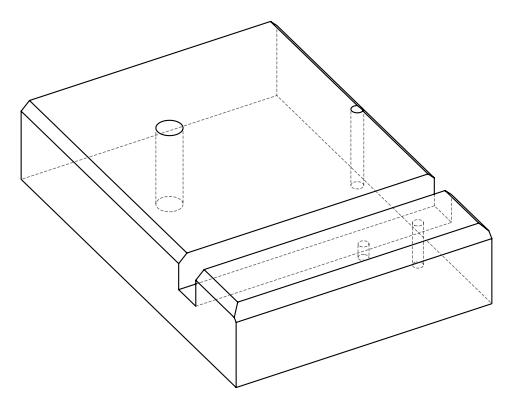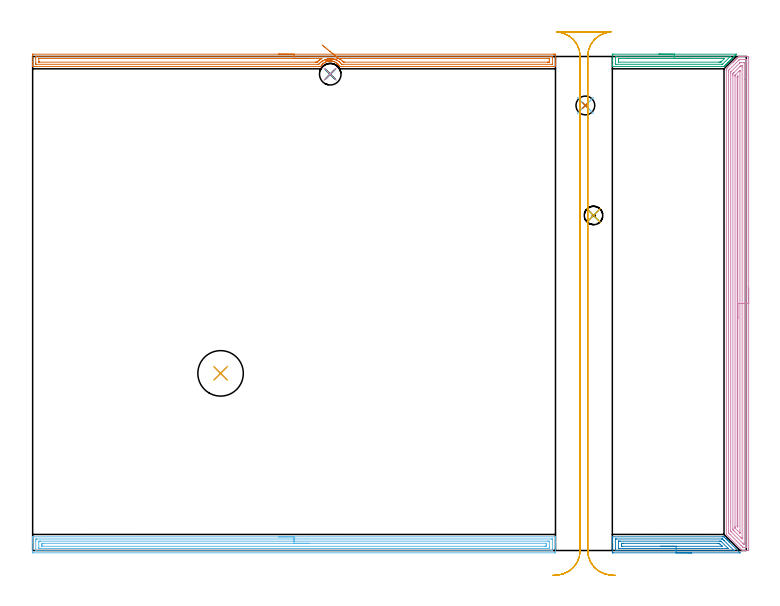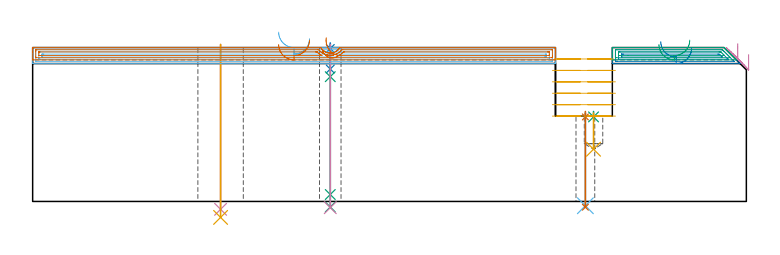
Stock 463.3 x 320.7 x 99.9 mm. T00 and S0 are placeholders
(PLAN: 17 operations, 10 tool changes, 51.7 min)
(1 SPOT_DRILL | STEP1HOLE_1 | NXT0321_9005460120000 | 0.04 min | 4916 mm3)
(2 SPOT_DRILL_1 | STEP1HOLE_2 | NXT0321_9005460120000 | 0.03 min | 3 mm3)
(3 SPOT_DRILL_2 | STEP1POCKET | NXT0321_9005460120000 | 0.04 min | 4914 mm3)
(4 DRILL_THROUGH_HOLE_FROM_SOLID_MATERIAL | STEP1HOLE | UGT0301_515 | 0.43 min | 11249 mm3)
(5 DRILL_TO_ENLARGE_THROUGH_HOLE | STEP1HOLE | UGT0301_394 | 0.45 min | 56964 mm3)
(6 DRILL_THROUGH_HOLE_INTO_CENTER | STEP1HOLE_1 | NXT0301_042 | 0.25 min | 2180 mm3)
(7 DRILL_TO_ENLARGE_THROUGH_HOLE_1 | STEP1HOLE_1 | NXT0301_093 | 0.25 min | 4535 mm3)
(8 DRILL_BLIND_HOLE_INTO_CENTER | STEP1HOLE_2 | NXT0301_064 | 0.07 min | 860 mm3)
(9 GUN_DRILL_THROUGH_HOLE | STEP1HOLE_2 | UGT0307_006 | 0.5 min | 5501 mm3)
(10 DRILL_TO_ENLARGE_THROUGH_HOLE_2 | STEP1HOLE_2 | NXT0301_104 | 0.43 min | 8971 mm3)
(11 DRILL_BLIND_HOLE_INTO_CENTER_1 | STEP1POCKET | UGT0301_515 | 0.1 min | 2248 mm3)
(12 AREA_MILL | FG_CHAMFER_SURFACE | UGT0205_001 | 11.1 min | 18680 mm3)
(13 AREA_MILL_1 | FG_CHAMFER_SURFACE_1 | UGT0205_001 | 8.45 min | 10982 mm3)
(14 AREA_MILL_2 | FG_CHAMFER_SURFACE_2 | UGT0205_001 | 2.73 min | 5002 mm3)
(15 AREA_MILL_3 | FG_CHAMFER_SURFACE_3 | UGT0205_001 | 2.07 min | 2886 mm3)
(16 AREA_MILL_4 | FG_CHAMFER_SURFACE_4 | UGT0205_001 | 15.29 min | 32828 mm3)
(17 MILL_RECTANGULAR_SLOT | SLOT_RECTANGULAR | UGT0201_004 | Follow Part, ap 8, ae 75% | 9.44 min | 515454 mm3)
(TOOL NXT0321_9005460120000 | NC Spot Drill, 142deg, 12mm, Carbide, Uncoated | D12 PA142 FL30 Z2)
(TOOL UGT0301_515 | Carbide Drill 12.0 mm | D12 PA118 FL101 Z2)
(TOOL UGT0301_394 | Twist Drill 29.5 mm | D29.5 PA118 FL165 Z2)
(TOOL NXT0301_042 | Carbide Drill 7.1mm [860.1-0710-057A1-MM 2214] | D7.1 PA140 FL85 Z2)
(TOOL NXT0301_093 | Carbide Drill 12.2mm [860.1-1220-037A1-MM 2214] | D12.2 PA140 FL60 Z2)
(TOOL NXT0301_064 | Carbide Drill 9.3mm [860.1-0930-028A1-MM 2214] | D9.3 PA140 FL47 Z2)
(TOOL UGT0307_006 | Gun Drill 9 mm | D9 PA130 FL24 Z1)
(TOOL NXT0301_104 | Carbide Drill 14mm [860.1-1400-112A1-MM 2214] | D14 PA140 FL123 Z2)
(TOOL UGT0205_001 | Chamfer Mill 20 x 3 x 45 deg. | D20 FL50 Z2)
(TOOL UGT0201_004 | End Mill 32 mm | D32 FL53 Z6)
(OP 1 SPOT_DRILL)
G17 G21 G94 G90
T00 M6
G54
G17 G0 G90 X358.8 Y288.9 S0 M3
G43 Z109.9 H0
G94 G81 G98 Z54.866 F250. R58.4
G80
M5
M2
(OP 2 SPOT_DRILL_1)
G17 G21 G94 G90
T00 M6
G54
G17 G0 G90 X193.2 Y309.2 S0 M3
G43 Z109.9 H0
G94 G81 G98 Z99.289 F250. R102.9
G80
M5
M2
(OP 3 SPOT_DRILL_2)
G17 G21 G94 G90
T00 M6
G54
G17 G0 G90 X364.1 Y217.5 S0 M3
G43 Z109.9 H0
G94 G81 G98 Z54.884 F250. R58.4
G80
M5
M2
(OP 4 DRILL_THROUGH_HOLE_FROM_SOLID_MATERIAL)
G17 G21 G94 G90
T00 M6
G54
G17 G0 G90 X122. Y115. S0 M3
G43 Z109.9 H0
G94 G81 G98 Z-5.105 F250. R101.9
G80
M5
M2
(OP 5 DRILL_TO_ENLARGE_THROUGH_HOLE)
G17 G21 G94 G90
T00 M6
G54
G17 G0 G90 X122. Y115. S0 M3
G43 Z109.9 H0
G94 G73 G98 Z-10.363 F250. Q27.566 R101.9
G80
M5
M2
(OP 6 DRILL_THROUGH_HOLE_INTO_CENTER)
G17 G21 G94 G90
T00 M6
G54
G17 G0 G90 X358.8 Y288.9 S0 M3
G43 Z109.9 H1
G94 G73 G98 Z-2.792 F250. Q6.466 R57.4
G80
M5
M2
(OP 7 DRILL_TO_ENLARGE_THROUGH_HOLE_1)
G17 G21 G94 G90
T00 M6
G54
G17 G0 G90 X358.8 Y288.9 S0 M3
G43 Z109.9 H1
G94 G73 G98 Z-3.72 F250. Q11.824 R57.4
G80
M5
M2
(OP 8 DRILL_BLIND_HOLE_INTO_CENTER)
G17 G21 G94 G90
T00 M6
G54
G17 G0 G90 X193.2 Y309.2 S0 M3
G43 Z109.9 H1
G94 G81 G98 Z85.95 F250. R101.9
G80
M5
M2
(OP 9 GUN_DRILL_THROUGH_HOLE)
G17 G21 G94 G90
T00 M6
G54
G17 G0 G90 X193.2 Y309.2 M8
G43 Z109.9 H0
Z96.64
S716 M3
G94 G1 Z80.989 F125. M26
G4 X.084
Z4.5 F250.
G4 X.084
Z-3.598 F125.
G4 X.084
M5
M9
G0 Z96.64
Z109.9
M2
(OP 10 DRILL_TO_ENLARGE_THROUGH_HOLE_2)
G17 G21 G94 G90
T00 M6
G54
G17 G0 G90 X193.2 Y309.2 S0 M3
G43 Z109.9 H1
G94 G73 G98 Z-4.048 F250. Q12.993 R101.9
G80
M5
M2
(OP 11 DRILL_BLIND_HOLE_INTO_CENTER_1)
G17 G21 G94 G90
T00 M6
G54
G17 G0 G90 X364.1 Y217.5 S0 M3
G43 Z109.9 H0
G94 G81 G98 Z33.9 F250. R57.4
G80
M5
M2
(OP 12 AREA_MILL)
G17 G21 G94 G90
T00 M6
G54
G17 G0 G90 X159.7 Y8.9 S1061 M3
G43 Z109.9 H0
G94 G1 X159.738 Z109.028 F250.
X159.852 Z108.163
X160.041 Z107.312
X160.303 Z106.48
X160.637 Z105.674
X161.04 Z104.9
X161.508 Z104.164
X162.04 Z103.472
X162.629 Z102.829
X163.272 Z102.239
X163.964 Z101.708
X164.7 Z101.24
X165.474 Z100.837
X166.28 Z100.503
X167.112 Z100.241
X167.963 Z100.052
X168.828 Z99.938
X169.7 Z99.9
X339.242
X339.39 Y8.898 Z99.889
X339.397 Y8.768 Z99.76
X339.4 Y8.632 Z99.631
Y8.262 Z99.262
Y7.644 Z98.638
Y5.582 Z96.579
Y5.015 Z96.009
Y4.422 Z95.417
Y-1.12 Z89.877
X339.397 Y-1.407 Z89.591
X339.39 Y-1.492 Z89.505
X339.303 Y-1.499 Z89.499
X338.796 Y-1.5 Z89.5
X0.604
X0.093 Y-1.495 Z89.503
X0.01 Y-1.491 Z89.506
X0. Y-1.403 Z89.594
Y5.015 Z96.009
Y6.458 Z97.455
Y7.644 Z98.638
Y8.263 Z99.262
Y8.632 Z99.631
X0.003 Y8.768 Z99.76
X0.01 Y8.898 Z99.889
X0.158 Y8.9 Z99.9
X169.7
Y7.486 Z98.486
X337.012 Y7.485 Z98.485
X337.174 Y7.484 Z98.484
X337.356 Y7.479 Z98.479
X337.391 Y7.476 Z98.476
X337.395 Y7.451 Z98.451
X337.398 Y7.424 Z98.424
X337.4 Y7.262 Z98.262
Y1.128 Z92.128
X337.397 Y0.633 Z91.633
X337.391 Y0.26 Z91.26
X337.368 Y-0.079 Z90.921
X337.012 Y-0.084 Z90.916
X336.85 Y-0.085 Z90.915
X2.388
X2.226 Y-0.084 Z90.916
X2.044 Y-0.079 Z90.921
X2.009 Y-0.076 Z90.924
X2.005 Y-0.051 Z90.949
X2.002 Y-0.024 Z90.976
X2. Y0.138 Z91.138
Y6.272 Z97.272
X2.003 Y6.767 Z97.767
X2.009 Y7.14 Z98.14
X2.032 Y7.479 Z98.479
X2.388 Y7.484 Z98.484
X2.55 Y7.485 Z98.485
X169.7 Y7.486 Z98.486
Y6.072 Z97.072
X334.335 Y6.071 Z97.071
X335.047 Y6.068 Z97.068
X335.227 Y6.064 Z97.064
X335.39 Y6.054 Z97.054
X335.395 Y5.891 Z96.891
X335.399 Y5.722 Z96.722
X335.4 Y2.216 Z93.216
X335.395 Y1.509 Z92.509
X335.393 Y1.346 Z92.346
X335.227 Y1.336 Z92.336
X334.517 Y1.33 Z92.33
X334.335 Y1.329 Z92.329
X5.065
X4.353 Y1.332 Z92.332
X4.173 Y1.336 Z92.336
X4.01 Y1.346 Z92.346
X4.005 Y1.509 Z92.509
X4.001 Y1.678 Z92.678
X4. Y5.184 Z96.184
X4.005 Y5.891 Z96.891
X4.007 Y6.054 Z97.054
X4.173 Y6.064 Z97.064
X4.883 Y6.07 Z97.07
X5.065 Y6.071 Z97.071
X169.7 Y6.072 Z97.072
Y4.657 Z95.657
X332.914
X333.271 Y4.653 Z95.653
X333.336 Y4.65 Z95.65
X333.39 Y4.641 Z95.641
X333.4 Y4.138 Z95.138
Y3.304 Z94.304
X333.399 Y3.262 Z94.262
X333.39 Y2.845 Z93.845
X333.386 Y2.75 Z93.75
X333.255 Y2.746 Z93.746
X333.077 Y2.744 Z93.744
X332.55 Y2.743 Z93.743
X332.186
X6.486
X6.129 Y2.747 Z93.747
X6.064 Y2.75 Z93.75
X6.01 Y2.759 Z93.759
X6. Y3.262 Z94.262
Y4.097 Z95.097
X6.001 Y4.138 Z95.138
X6.01 Y4.555 Z95.555
X6.014 Y4.65 Z95.65
X6.145 Y4.654 Z95.654
X6.323 Y4.656 Z95.656
X6.85 Y4.657 Z95.657
X7.214
X169.7
X170.572 Z95.695
X171.436 Z95.809
X172.288 Z95.998
X173.12 Z96.26
X173.926 Z96.594
X174.7 Z96.997
X175.436 Z97.466
X176.128 Z97.997
X176.771 Z98.586
X177.36 Z99.229
X177.891 Z99.922
X178.36 Z100.657
X178.763 Z101.431
X179.097 Z102.237
X179.359 Z103.069
X179.548 Z103.921
X179.662 Z104.786
X179.7 Z105.657
G0 Z109.9
M5
M2
(OP 13 AREA_MILL_1)
G17 G21 G94 G90
T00 M6
G54
G17 G0 G90 X159.7 Y322.2 S1061 M3
G43 Z109.9 H0
Z101.9
G94 G1 X159.738 Z101.028 F250.
X159.852 Z100.164
X160.041 Z99.312
X160.303 Z98.48
X160.637 Z97.674
X161.04 Z96.9
X161.508 Z96.164
X162.04 Z95.472
X162.629 Z94.829
X163.272 Z94.24
X163.964 Z93.708
X164.7 Z93.24
X165.474 Z92.837
X166.28 Z92.503
X167.112 Z92.241
X167.964 Z92.052
X168.828 Z91.938
X169.7 Z91.9
X338.322
X338.796 Y322.199 Z91.901
X339.265 Y322.195 Z91.903
X339.391 Y322.191 Z91.906
X339.4 Y321.731 Z92.366
Y317.317 Z96.777
Y316.746 Z97.351
Y316.435 Z97.662
Y315.863 Z98.233
Y315.552 Z98.543
Y314.928 Z99.171
Y314.531 Z99.568
Y314.21 Z99.881
X339.393 Y314.202 Z99.888
X339.243 Y314.2 Z99.9
X199.593
X199.385 Y314.203 Z99.889
X199.284 Y314.356 Z99.742
X199.203 Y314.486 Z99.612
X199.048 Y314.717 Z99.381
X198.925 Y314.888 Z99.211
X198.884 Y314.946 Z99.154
X198.75 Y315.11 Z98.988
X198.604 Y315.291 Z98.808
X198.309 Y315.626 Z98.473
X198.255 Y315.682 Z98.416
X198.212 Y315.725 Z98.373
X198.111 Y315.822 Z98.276
X197.769 Y316.122 Z97.975
X197.415 Y316.409 Z97.691
X197.205 Y316.558 Z97.542
X196.989 Y316.7 Z97.4
X196.774 Y316.823 Z97.277
X196.521 Y316.966 Z97.132
X196.078 Y317.18 Z96.918
X195.627 Y317.364 Z96.733
X195.294 Y317.475 Z96.619
X195.131 Y317.522 Z96.571
X194.957 Y317.576 Z96.521
X194.801 Y317.611 Z96.486
X194.733 Y317.626 Z96.471
X194.287 Y317.706 Z96.389
X194.239 Y317.711 Z96.383
X193.839 Y317.762 Z96.336
X193.674 Y317.772 Z96.326
X193.522 Y317.779 Z96.313
X193.392 Y317.788 Z96.309
X193.384
X193.245 Y317.786 Z96.304
X193.201 Z96.306
X193.197 Y317.785
X193.087 Y317.782 Z96.301
X192.939 Y317.784 Z96.309
X192.807 Y317.774 Z96.316
X192.539 Y317.759 Z96.338
X192.497 Y317.756 Z96.341
X192.051 Y317.697 Z96.402
X191.562 Y317.597 Z96.496
X191.444 Y317.575 Z96.52
X191.373 Y317.555 Z96.542
X191.157 Y317.491 Z96.605
X190.707 Y317.338 Z96.761
X190.601 Y317.295 Z96.805
X190.263 Y317.155 Z96.942
X189.831 Y316.938 Z97.161
X189.408 Y316.698 Z97.398
X189.369 Y316.674 Z97.423
X189.039 Y316.435 Z97.661
X188.915 Y316.346 Z97.753
X188.885 Y316.322 Z97.777
X188.771 Y316.231 Z97.868
X188.659 Y316.14 Z97.956
X188.588 Y316.084 Z98.014
X188.475 Y315.994 Z98.105
X188.291 Y315.823 Z98.277
X187.993 Y315.508 Z98.59
X187.925 Y315.437 Z98.662
X187.881 Y315.386 Z98.714
X187.581 Y315.035 Z99.064
X187.514 Y314.945 Z99.154
X187.398 Y314.774 Z99.324
X187.191 Y314.47 Z99.628
X187.1 Y314.326 Z99.773
X187.023 Y314.206 Z99.892
X186.208 Y314.2 Z99.9
X0.158
X0.007 Y314.202 Z99.888
X0. Y314.21 Z99.881
Y314.531 Z99.568
Y314.928 Z99.171
Y315.552 Z98.543
Y316.746 Z97.351
Y317.317 Z96.777
Y321.445 Z92.652
X0.003 Y321.731 Z92.366
X0.009 Y322.191 Z91.906
X0.135 Y322.195 Z91.903
X0.604 Y322.2 Z91.9
X169.7
Y320.786 Z93.314
X337.012 Y320.785 Z93.315
X337.076
X337.386 Y320.779 Z93.321
X337.391 Y320.679 Z93.421
X337.398 Y320.466 Z93.634
X337.4 Y319.965 Z94.135
Y319.581 Z94.519
X337.399 Y316.052 Z98.048
X337.392 Y315.667 Z98.433
X337.39 Y315.621 Z98.479
X337.373 Y315.619 Z98.481
X337.322 Y315.617 Z98.483
X337.219 Y315.615 Z98.485
X337.012 Y315.614 Z98.486
X201.314
X200.9 Y315.618 Z98.482
X200.694 Y315.621 Z98.479
X200.645 Y315.63 Z98.47
X199.939 Y316.435 Z97.665
X199.593 Y316.766 Z97.334
X198.936 Y317.317 Z96.783
X198.701 Y317.49 Z96.61
X198.175 Y317.838 Z96.262
X197.808 Y318.041 Z96.059
X197.5 Y318.2 Z95.9
X197.105 Y318.386 Z95.714
X196.916 Y318.464 Z95.636
X196.471 Y318.64 Z95.46
X196.024 Y318.787 Z95.313
X195.667 Y318.892 Z95.208
X195.217 Y318.998 Z95.102
X195.169 Y319.008 Z95.092
X195.131 Y319.015 Z95.085
X194.751 Y319.083 Z95.017
X194.239 Y319.146 Z94.954
X194.168 Y319.153 Z94.947
X193.347 Y319.197 Z94.903
X193.229 Y319.199 Z94.901
X192.841 Y319.194 Z94.906
X192.454 Y319.171 Z94.929
X192.372 Y319.165 Z94.935
X191.649 Y319.083 Z95.017
X191.574 Y319.071 Z95.029
X191.562 Y319.068 Z95.032
X190.835 Y318.919 Z95.181
X190.761 Y318.902 Z95.198
X190.67 Y318.876 Z95.224
X190.152 Y318.712 Z95.388
X189.777 Y318.583 Z95.517
X189.503 Y318.471 Z95.629
X188.886 Y318.199 Z95.901
X188.313 Y317.883 Z96.217
X187.993 Y317.693 Z96.407
X187.772 Y317.536 Z96.564
X187.472 Y317.317 Z96.783
X187.264 Y317.156 Z96.944
X187.1 Y317.023 Z97.077
X186.784 Y316.747 Z97.353
X186.47 Y316.435 Z97.665
X186.342 Y316.302 Z97.798
X186.208 Y316.159 Z97.941
X185.92 Y315.837 Z98.263
X185.725 Y315.621 Z98.479
X185.316 Y315.615 Z98.485
X185.252
X2.388
X2.324
X2.014 Y315.621 Z98.479
X2.009 Y315.721 Z98.379
X2.002 Y315.934 Z98.166
X2. Y316.435 Z97.665
Y316.819 Z97.281
X2.001 Y320.348 Z93.752
X2.008 Y320.734 Z93.366
X2.01 Y320.779 Z93.321
X2.027 Y320.781 Z93.319
X2.078 Y320.783 Z93.317
X2.181 Y320.785 Z93.315
X2.388 Y320.786 Z93.314
X169.7
Y319.372 Z94.728
X187.1 Y319.371 Z94.729
X187.702 Y319.37 Z94.73
X187.715 Y319.368 Z94.732
X187.719 Y319.367 Z94.733
X187.717 Y319.355 Z94.745
X187.226 Y319.083 Z95.017
X187.1 Y319.009 Z95.091
X186.593 Y318.702 Z95.398
X186.208 Y318.431 Z95.669
X186.074 Y318.332 Z95.768
X185.902 Y318.2 Z95.9
X185.58 Y317.939 Z96.161
X185.316 Y317.713 Z96.387
X185.109 Y317.521 Z96.579
X184.901 Y317.317 Z96.783
X184.662 Y317.082 Z97.018
X184.625 Y317.047 Z97.053
X184.602 Y317.035 Z97.065
X184.569 Y317.033 Z97.067
X184.423 Y317.031 Z97.069
X183.823 Y317.029 Z97.071
X183.531 Y317.028 Z97.072
X4.464 Y317.029 Z97.071
X4.173 Y317.032 Z97.068
X4.076 Y317.035 Z97.065
X4.01 Y317.039 Z97.061
X4.006 Y317.146 Z96.954
X4.002 Y317.317 Z96.783
X4. Y317.488 Z96.612
X4.001 Y319.253 Z94.847
X4.004 Y319.311 Z94.789
X4.01 Y319.355 Z94.745
X4.016 Y319.365 Z94.735
X4.028 Y319.367 Z94.733
X4.173 Y319.369 Z94.731
X4.774 Y319.371 Z94.729
X5.065 Y319.372 Z94.728
X169.7
X170.572 Z94.767
X171.436 Z94.88
X172.288 Z95.069
X173.12 Z95.332
X173.926 Z95.665
X174.7 Z96.068
X175.436 Z96.537
X176.128 Z97.068
X176.771 Z97.657
X177.36 Z98.301
X177.892 Z98.993
X178.36 Z99.728
X178.763 Z100.502
X179.097 Z101.308
X179.359 Z102.14
X179.548 Z102.992
X179.662 Z103.857
X179.7 Z104.728
G0 X190.61 Y317.978 Z106.266
G1 X190.503 Y317.959 Z105.4
X190.471 Y317.954 Z104.528
X190.514 Y317.961 Z103.657
X190.632 Y317.981 Z102.793
X190.823 Y318.014 Z101.942
X191.087 Y318.06 Z101.112
X191.421 Y318.117 Z100.308
X191.822 Y318.187 Z99.537
X192.289 Y318.267 Z98.804
X192.816 Y318.358 Z98.115
X193.401 Y318.459 Z97.476
X194.039 Y318.569 Z96.89
X194.724 Y318.687 Z96.364
X195.452 Y318.812 Z95.899
X196.217 Y318.944 Z95.501
X197.013 Y319.082 Z95.173
X197.835 Y319.223 Z94.915
X198.675 Y319.368 Z94.732
X198.678 Y319.369 Z94.731
X198.701 Y319.37 Z94.73
X199.301 Y319.371 Z94.729
X199.593 Y319.372 Z94.728
X334.936 Y319.371 Z94.729
X335.227 Y319.368 Z94.732
X335.324 Y319.365 Z94.735
X335.39 Y319.361 Z94.739
X335.394 Y319.254 Z94.846
X335.398 Y319.083 Z95.017
X335.4 Y318.912 Z95.188
X335.399 Y317.147 Z96.953
X335.396 Y317.089 Z97.011
X335.39 Y317.045 Z97.055
X335.384 Y317.035 Z97.065
X335.372 Y317.033 Z97.067
X335.227 Y317.031 Z97.069
X334.626 Y317.029 Z97.071
X334.335 Y317.028 Z97.072
X202.562 Y317.029 Z97.071
X202.27 Y317.03 Z97.07
X201.978 Y317.033 Z97.067
X201.789 Y317.035 Z97.065
X201.696 Y317.128 Z96.972
X201.507 Y317.317 Z96.783
X201.378 Y317.442 Z96.658
X200.973 Y317.803 Z96.297
X200.511 Y318.2 Z95.9
X200.485 Y318.222 Z95.878
X200.378 Y318.306 Z95.794
X199.593 Y318.83 Z95.27
X199.167 Y319.083 Z95.017
X198.701 Y319.347 Z94.753
X198.675 Y319.368 Z94.732
X198.089 Y319.847 Z94.298
X197.476 Y320.348 Z93.932
X196.841 Y320.868 Z93.635
X196.188 Y321.402 Z93.412
X195.523 Y321.946 Z93.263
X194.85 Y322.496 Z93.19
X194.175 Y323.048 Z93.192
X193.502 Y323.598 Z93.271
X192.837 Y324.142 Z93.424
X192.186 Y324.675 Z93.653
X191.552 Y325.193 Z93.953
X190.94 Y325.693 Z94.324
X190.357 Y326.171 Z94.763
X189.805 Y326.622 Z95.265
X189.288 Y327.044 Z95.828
X188.812 Y327.434 Z96.446
X188.38 Y327.788 Z97.116
X187.994 Y328.103 Z97.832
G0 Z109.9
M5
M2
(OP 14 AREA_MILL_2)
G17 G21 G94 G90
T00 M6
G54
G17 G0 G90 X427.75 Y-1.5 S1061 M3
G43 Z109.9 H0
Z99.5
G94 G1 X427.712 Z98.628 F250.
X427.598 Z97.764
X427.409 Z96.912
X427.147 Z96.08
X426.813 Z95.274
X426.41 Z94.5
X425.941 Z93.764
X425.41 Z93.072
X424.821 Z92.429
X424.178 Z91.84
X423.486 Z91.309
X422.75 Z90.84
X421.976 Z90.437
X421.17 Z90.103
X420.338 Z89.841
X419.486 Z89.652
X418.622 Z89.538
X417.75 Z89.5
X376.857
X376.347 Y-1.494 Z89.503
X376.31 Y-1.491 Z89.505
X376.3 Y-1.447 Z89.549
Y5.015 Z96.008
Y5.669 Z96.667
Y5.891 Z96.888
Y6.546 Z97.543
Y6.767 Z97.763
Y7.21 Z98.209
Y8.708 Z99.707
X376.303 Y8.806 Z99.799
X376.31 Y8.897 Z99.889
X376.412 Y8.9 Z99.9
X447.975
X448.801 Y8.894 Z99.892
X448.864 Y8.834 Z99.833
X449.182 Y8.52 Z99.516
X449.921 Y7.78 Z98.778
X450.058 Y7.644 Z98.639
X450.198 Y7.503 Z98.501
X450.353 Y7.348 Z98.346
X450.497 Y7.205 Z98.201
X450.642 Y7.059 Z98.057
X450.785 Y6.916 Z97.913
X450.935 Y6.767 Z97.763
X451.087 Y6.614 Z97.612
X451.217 Y6.484 Z97.482
X451.373 Y6.329 Z97.324
X451.866 Y5.834 Z96.834
X452.124 Y5.577 Z96.575
X452.249 Y5.453 Z96.449
X452.598 Y5.102 Z96.102
X458.939 Y-1.238 Z89.759
X459.188 Y-1.488 Z89.511
X459.196 Y-1.498 Z89.501
X458.9 Y-1.5 Z89.5
X417.75
Y-0.086 Z90.914
X379.364
X378.635 Y-0.084 Z90.916
X378.472 Y-0.083 Z90.917
X378.326 Y-0.079 Z90.921
X378.31 Y-0.032 Z90.968
X378.304 Y0.083 Z91.083
X378.301 Y0.633 Z91.633
X378.3 Y0.963 Z91.963
X378.301 Y7.096 Z98.096
X378.308 Y7.427 Z98.427
X378.31 Y7.469 Z98.469
X378.321 Y7.479 Z98.479
X378.362 Y7.481 Z98.481
X378.453 Y7.484 Z98.484
X378.635 Y7.485 Z98.485
X378.795 Y7.486 Z98.486
X447.247
X447.611 Y7.483 Z98.483
X447.701 Y7.481 Z98.481
X447.743 Y7.479 Z98.479
X447.795 Y7.443 Z98.443
X447.975 Y7.271 Z98.271
X448.482 Y6.767 Z97.767
X448.864 Y6.386 Z97.386
X455.087 Y0.163 Z91.163
X455.266 Y-0.021 Z90.979
X455.296 Y-0.055 Z90.945
X455.314 Y-0.079 Z90.921
X455.282 Y-0.08 Z90.92
X455.087 Y-0.084 Z90.916
X454.927 Y-0.085 Z90.915
X417.75 Y-0.086 Z90.914
Y1.328 Z92.328
X380.595 Y1.329 Z92.329
X380.413 Y1.331 Z92.331
X380.352 Y1.333 Z92.333
X380.313 Y1.335 Z92.335
X380.308 Y1.398 Z92.398
X380.303 Y1.509 Z92.509
X380.301 Y1.62 Z92.62
Y6.001 Z97.001
X380.306 Y6.039 Z97.039
X380.31 Y6.063 Z97.063
X380.323 Y6.065 Z97.065
X380.413 Y6.067 Z97.067
X381.119 Y6.071 Z97.071
X381.302
X446.015
X446.197 Y6.07 Z97.07
X446.38 Y6.067 Z97.067
X446.729 Y6.06 Z97.06
X446.905 Y5.891 Z96.891
X447.086 Y5.714 Z96.714
X451.291 Y1.509 Z92.509
X451.381 Y1.417 Z92.417
X451.434 Y1.36 Z92.36
X451.453 Y1.337 Z92.337
X451.375 Y1.335 Z92.335
X451.009 Y1.33 Z92.33
X450.825 Y1.329 Z92.329
X450.642
X417.75 Y1.328 Z92.328
Y2.743 Z93.743
X382.717
X382.393 Y2.745 Z93.745
X382.32 Y2.748 Z93.748
X382.311 Y2.749 Z93.749
X382.307 Y2.76 Z93.76
X382.303 Y2.795 Z93.795
X382.301 Y2.867 Z93.867
Y4.138 Z95.138
X382.307 Y4.522 Z95.522
X382.31 Y4.618 Z95.618
X382.322 Y4.651 Z95.651
X382.378 Y4.652 Z95.652
X382.555 Y4.655 Z95.655
X383.08 Y4.657 Z95.657
X383.442
X444.783 Y4.656 Z95.656
X445.308 Y4.653 Z95.653
X445.678 Y4.65 Z95.65
X446.197 Y4.154 Z95.154
X446.213 Y4.138 Z95.138
X447.09 Y3.262 Z94.262
X447.322 Y3.029 Z94.029
X447.581 Y2.746 Z93.746
X447.578
X447.547 Y2.744 Z93.744
X447.086 Y2.743 Z93.743
X417.75
X416.878 Z93.781
X416.013 Z93.895
X415.162 Z94.083
X414.33 Z94.346
X413.524 Z94.68
X412.75 Z95.082
X412.014 Z95.551
X411.322 Z96.082
X410.679 Z96.672
X410.09 Z97.315
X409.558 Z98.007
X409.09 Z98.743
X408.687 Z99.517
X408.353 Z100.323
X408.091 Z101.155
X407.902 Z102.006
X407.788 Z102.871
X407.75 Z103.743
G0 Z109.9
M5
M2
(OP 15 AREA_MILL_3)
G17 G21 G94 G90
T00 M6
G54
G17 G0 G90 X406.55 Y322.2 S1061 M3
G43 Z109.9 H0
Z101.9
G94 G1 X406.588 Z101.028 F250.
X406.702 Z100.163
X406.891 Z99.312
X407.153 Z98.48
X407.487 Z97.674
X407.89 Z96.9
X408.359 Z96.164
X408.89 Z95.472
X409.479 Z94.829
X410.122 Z94.24
X410.814 Z93.708
X411.55 Z93.24
X412.324 Z92.837
X413.13 Z92.503
X413.962 Z92.241
X414.814 Z92.052
X415.679 Z91.938
X416.55 Z91.9
X456.508
X456.787 Y322.199 Z91.901
X456.773 Y322.172 Z91.927
X456.677 Y322.077 Z92.023
X456.333 Y321.731 Z92.365
X455.819 Y321.219 Z92.881
X455.45 Y320.848 Z93.248
X454.961 Y320.36 Z93.74
X454.567 Y319.965 Z94.131
X454.102 Y319.502 Z94.598
X453.685 Y319.083 Z95.014
X453.538 Y318.937 Z95.162
X453.244 Y318.644 Z95.456
X452.802 Y318.2 Z95.897
X452.329 Y317.729 Z96.371
X451.919 Y317.317 Z96.78
X451.42 Y316.82 Z97.279
X451.036 Y316.435 Z97.663
X450.864 Y316.263 Z97.836
X450.67 Y316.07 Z98.029
X450.153 Y315.552 Z98.546
X449.973 Y315.372 Z98.727
X449.812 Y315.212 Z98.888
X449.712 Y315.111 Z98.987
X449.675 Y315.075 Z99.024
X449.27 Y314.669 Z99.428
X449.081 Y314.481 Z99.619
X449.007 Y314.407 Z99.692
X448.807 Y314.211 Z99.882
X448.796 Y314.204 Z99.889
X448.636 Y314.2 Z99.9
X376.443
X376.31 Y314.206 Z99.893
X376.3 Y314.501 Z99.597
Y314.985 Z99.114
Y315.552 Z98.543
Y317.601 Z96.496
Y318.197 Z95.897
Y318.783 Z95.312
Y321.431 Z92.665
X376.303 Y321.731 Z92.366
X376.309 Y322.191 Z91.906
X376.421 Y322.194 Z91.903
X376.889 Y322.2 Z91.9
X416.55
Y320.786 Z93.314
X452.646
X452.71 Y320.785 Z93.315
X452.906 Y320.779 Z93.321
X452.892 Y320.753 Z93.347
X452.821 Y320.675 Z93.425
X452.728 Y320.578 Z93.522
X452.646 Y320.496 Z93.604
X447.852 Y315.703 Z98.397
X447.792 Y315.648 Z98.452
X447.76 Y315.621 Z98.479
X447.712 Y315.619 Z98.481
X447.299 Y315.614 Z98.486
X447.236
X378.671 Y315.615 Z98.485
X378.607 Y315.616 Z98.484
X378.31 Y315.629 Z98.471
X378.305 Y315.718 Z98.382
X378.301 Y315.919 Z98.181
Y320.332 Z93.768
X378.31 Y320.701 Z93.399
X378.318 Y320.779 Z93.321
X378.361 Y320.782 Z93.318
X378.464 Y320.785 Z93.315
X378.671 Y320.786 Z93.314
X416.55
Y319.372 Z94.728
X448.93 Y319.371 Z94.729
X448.999 Y319.369 Z94.731
X449.041 Y319.366 Z94.734
X449.052 Y319.363 Z94.737
X449.045 Y319.353 Z94.747
X449.001 Y319.304 Z94.796
X448.931 Y319.231 Z94.869
X447.018 Y317.317 Z96.783
X446.813 Y317.116 Z96.984
X446.753 Y317.06 Z97.04
X446.729 Y317.04 Z97.06
X446.693 Y317.035 Z97.065
X446.407 Y317.032 Z97.068
X445.807 Y317.029 Z97.071
X445.516
X380.454
X380.357 Y317.031 Z97.069
X380.323 Y317.033 Z97.067
X380.311 Y317.034 Z97.066
X380.308 Y317.064 Z97.036
X380.303 Y317.165 Z96.935
X380.301 Y317.317 Z96.783
X380.3 Y317.47 Z96.63
Y318.352 Z95.748
X380.303 Y319.083 Z95.017
X380.306 Y319.23 Z94.87
X380.318 Y319.365 Z94.736
X380.454 Y319.366 Z94.734
X381.055 Y319.371 Z94.729
X386.526 Y319.372 Z94.728
X416.55
X417.422 Z94.766
X418.287 Z94.88
X419.138 Z95.069
X419.97 Z95.331
X420.776 Z95.665
X421.55 Z96.068
X422.286 Z96.537
X422.978 Z97.068
X423.621 Z97.657
X424.211 Z98.301
X424.742 Z98.993
X425.21 Z99.728
X425.613 Z100.502
X425.947 Z101.308
X426.209 Z102.14
X426.398 Z102.992
X426.512 Z103.857
X426.55 Z104.728
G0 Z109.9
M5
M2
(OP 16 AREA_MILL_4)
G17 G21 G94 G90
T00 M6
G54
G17 G0 G90 X464.8 Y170.35 S1061 M3
G43 Z109.9 H0
Z95.4
G94 G1 Y170.312 Z94.529 F250.
Y170.198 Z93.664
Y170.009 Z92.812
Y169.747 Z91.98
Y169.413 Z91.174
Y169.01 Z90.4
Y168.542 Z89.664
Y168.01 Z88.972
Y167.421 Z88.329
Y166.778 Z87.74
Y166.086 Z87.209
Y165.35 Z86.74
Y164.576 Z86.337
Y163.77 Z86.003
Y162.938 Z85.741
Y162.087 Z85.552
Y161.222 Z85.438
Y160.35 Z85.4
Y0.923
X464.799 Y0.605 Z85.401
X464.793 Y0.037 Z85.403
X464.79 Y0.008 Z85.405
X464.226 Y0. Z85.968
X463.653 Z86.544
X463.336 Z86.86
X462.763 Z87.434
X462.446 Z87.749
X461.812 Z88.387
X461.299 Z88.9
X460.697 Y0.01 Z89.501
X460.666 Y0.038 Z89.533
X460.541 Y0.159 Z89.658
X450.327 Y10.372 Z99.872
X450.305 Y10.395 Z99.893
X450.303 Y10.403 Z99.895
X450.3 Y10.422 Z99.9
Y312.063
X450.301 Y312.695 Z99.886
X450.408 Y312.81 Z99.788
X450.554 Y312.955 Z99.644
X450.747 Y313.149 Z99.45
X454.434 Y316.836 Z95.762
X454.57 Y316.971 Z95.627
X454.743 Y317.144 Z95.455
X454.879 Y317.281 Z95.316
X455.016 Y317.418 Z95.181
X455.187 Y317.588 Z95.011
X455.325 Y317.727 Z94.871
X455.463 Y317.864 Z94.735
X455.631 Y318.032 Z94.567
X455.77 Y318.172 Z94.426
X455.909 Y318.31 Z94.289
X456.075 Y318.476 Z94.123
X456.215 Y318.617 Z93.981
X456.355 Y318.756 Z93.843
X456.519 Y318.92 Z93.679
X456.66 Y319.062 Z93.536
X456.801 Y319.202 Z93.396
X456.963 Y319.364 Z93.235
X457.105 Y319.507 Z93.091
X457.248 Y319.649 Z92.95
X457.407 Y319.808 Z92.791
X457.55 Y319.952 Z92.646
X457.694 Y320.095 Z92.504
X457.851 Y320.252 Z92.347
X457.995 Y320.397 Z92.2
X458.14 Y320.541 Z92.058
X458.279 Y320.683 Z91.91
X458.296 Y320.693 Z91.893
X458.311 Y320.7 Z91.877
X458.405 Z91.787
X458.693 Z91.506
X459.141 Z91.058
X459.775 Z90.42
X460.983 Z89.214
X461.547 Z88.647
X463.94 Z86.256
X464.226 Y320.698 Z85.97
X464.791 Y320.693 Z85.405
X464.793 Y320.663 Z85.403
X464.799 Y320.095 Z85.401
X464.8 Y319.52 Z85.4
Y160.35
X463.386 Z86.814
X463.385 Y2.291 Z86.815
X463.383 Y2.192 Z86.817
X463.378 Y2.01 Z86.822
X463.336 Y2.008 Z86.864
X462.834 Y2.001 Z87.366
X462.446 Z87.754
X461.944 Z88.256
X461.556 Y2.005 Z88.644
X461.169 Y2.01 Z89.031
X460.763 Y2.39 Z89.437
X460.666 Y2.485 Z89.534
X459.867 Y3.282 Z90.333
X452.654 Y10.496 Z97.546
X451.841 Y11.314 Z98.359
X451.764 Y11.398 Z98.436
X451.718 Y12.207 Z98.482
X451.716 Y12.255 Z98.484
X451.714 Y13.099 Z98.486
Y310.328
X451.717 Y311.171 Z98.483
X451.719 Y311.215 Z98.481
X451.764 Y311.702 Z98.436
X451.941 Y311.886 Z98.259
X452.114 Y312.063 Z98.086
X458.36 Y318.31 Z91.84
X458.625 Y318.571 Z91.575
X458.713 Y318.655 Z91.487
X458.745 Y318.683 Z91.455
X458.789 Y318.69 Z91.411
X458.885 Y318.693 Z91.315
X459.387 Y318.699 Z90.813
X462.446 Z87.754
X462.95 Y318.697 Z87.25
X463.336 Y318.69 Z86.864
X463.379 Y318.31 Z86.821
X463.382 Y318.264 Z86.818
X463.386 Y317.418 Z86.814
Y317.368
Y160.35
X461.971 Z88.229
Y4.175
X461.97 Y4.071 Z88.23
X461.967 Y4.02 Z88.233
X461.966 Y4.014 Z88.234
X461.953 Y4.01 Z88.247
X461.904 Y4.005 Z88.296
X461.728 Y4.002 Z88.472
X461.643 Y4.007 Z88.557
X461.601 Y4.011 Z88.599
X461.556 Y4.051 Z88.644
X461.426 Y4.175 Z88.774
X460.666 Y4.933 Z89.534
X453.393 Y12.207 Z96.807
X453.242 Y12.364 Z96.958
X453.143 Y12.468 Z97.057
X453.135 Y12.521 Z97.065
X453.133 Y12.619 Z97.067
X453.13 Y13.099 Z97.07
X453.128 Y18.607 Z97.072
X453.129 Y309.802 Z97.071
X453.13 Y310.278 Z97.07
X453.133 Y310.486 Z97.067
X453.135 Y310.589 Z97.065
X453.142 Y310.631 Z97.058
X453.607 Y311.108 Z96.593
X458.955 Y316.455 Z91.245
X459.026 Y316.525 Z91.174
X459.178 Y316.667 Z91.022
X459.219 Y316.69 Z90.981
X459.31 Y316.695 Z90.89
X459.427 Y316.698 Z90.773
X459.601 Y316.7 Z90.599
X459.775 Z90.425
X461.556 Z88.644
X461.73 Z88.47
X461.846 Y316.698 Z88.354
X461.939 Y316.694 Z88.261
X461.965 Y316.69 Z88.235
X461.967 Y316.685 Z88.233
X461.969 Y316.664 Z88.231
X461.971 Y316.525 Z88.229
X461.972 Y305.928 Z88.228
X461.971 Y160.35 Z88.229
X460.557 Z89.643
Y8.637
X460.556 Y7.854 Z89.644
X460.555 Y7.745 Z89.645
X460.551 Y7.521 Z89.649
X460.48 Y7.581 Z89.72
X460.308 Y7.745 Z89.892
X459.775 Y8.274 Z90.425
X459.411 Y8.637 Z90.789
X455.325 Y12.724 Z94.875
X454.952 Y13.099 Z95.248
X454.577 Y13.484 Z95.623
X454.549 Y13.521 Z95.651
X454.547 Y13.541 Z95.653
X454.545 Y13.589 Z95.655
X454.543 Y13.687 Z95.657
Y13.883
Y308.493
X454.544 Y309.276 Z95.656
X454.545 Y309.386 Z95.655
X454.55 Y309.577 Z95.65
X454.669 Y309.708 Z95.531
X454.833 Y309.878 Z95.367
X455.227 Y310.278 Z94.973
X455.276 Y310.327 Z94.924
X458.885 Y313.937 Z91.315
X459.288 Y314.337 Z90.912
X459.452 Y314.497 Z90.748
X459.584 Y314.623 Z90.616
X459.671 Y314.69 Z90.529
X459.775 Y314.697 Z90.425
X459.816 Y314.699 Z90.384
X460.217 Y314.698 Z89.983
X460.418 Y314.694 Z89.782
X460.517 Y314.69 Z89.683
X460.551 Y314.681 Z89.649
X460.557 Y313.848 Z89.643
Y160.35
X459.143 Z91.057
X459.142 Y11.518 Z91.058
X459.14 Y11.38 Z91.06
X459.138 Y11.368 Z91.062
X459.136 Z91.064
X459.118 Y11.383 Z91.082
X459.083 Y11.416 Z91.117
X458.885 Y11.613 Z91.315
X456.215 Y14.284 Z93.985
X456.067 Y14.437 Z94.133
X455.994 Y14.516 Z94.206
X455.964 Y14.556 Z94.236
X455.962 Y14.626 Z94.238
X455.958 Y14.884 Z94.242
X455.957 Y15.142 Z94.243
Y15.776
X455.958 Y307.859 Z94.242
X455.962 Y308.493 Z94.238
X455.964 Y308.553 Z94.236
X456.002 Y308.597 Z94.198
X456.055 Y308.654 Z94.145
X456.215 Y308.816 Z93.985
X456.499 Y309.101 Z93.701
X458.569 Y311.171 Z91.631
X458.727 Y311.329 Z91.473
X458.885 Y311.485 Z91.315
X459.046 Y311.638 Z91.154
X459.136 Y311.721 Z91.064
X459.139 Y311.601 Z91.061
X459.142 Y311.429 Z91.058
X459.143 Y311.171 Z91.057
Y310.912
Y160.35
X457.729 Z92.471
Y16.044
X457.727 Y15.776 Z92.473
X457.724 Y15.418 Z92.476
X457.722 Y15.256 Z92.478
X457.554 Y15.406 Z92.646
X457.378 Y15.602 Z92.822
X457.375 Y15.776 Z92.825
X457.373 Y16.043 Z92.827
X457.371 Y16.402 Z92.829
Y16.669
Y306.708
X457.372 Y307.067 Z92.828
X457.375 Y307.33 Z92.825
X457.378 Y307.471 Z92.822
X457.389 Y307.53 Z92.811
X457.454 Y307.601 Z92.746
X457.714 Y307.864 Z92.486
X457.724 Y307.873 Z92.476
X457.726 Y307.872 Z92.474
X457.727 Y307.87 Z92.473
X457.729 Y306.975 Z92.471
Y160.35
Y159.478 Z92.509
Y158.614 Z92.623
Y157.762 Z92.812
Y156.93 Z93.074
Y156.124 Z93.408
Y155.35 Z93.811
Y154.614 Z94.28
Y153.922 Z94.811
Y153.279 Z95.4
Y152.69 Z96.043
Y152.159 Z96.735
Y151.69 Z97.471
Y151.287 Z98.245
Y150.953 Z99.051
Y150.691 Z99.883
Y150.502 Z100.735
Y150.388 Z101.6
Y150.35 Z102.471
G0 Z109.9
M5
M2
(OP 17 MILL_RECTANGULAR_SLOT)
G17 G21 G94 G90
T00 M6
G54
G17 G0 G90 X377.009 Y-16.263 S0 M3
G43 Z109.9 H0
Z92.483
G94 G1 X374.039 Y-15.839 F250.
G2 X360.3 Y0. R16. F500.
G1 Y320.7
G2 X375.199 Y336.662 R16.
G1 X375.2 Y336.692
G3 X374.696 Y336.7 R16.
G1 X340.835
G3 X340.451 Y336.695 R16.
G1 X340.452 Y336.665
G2 X355.4 Y320.7 R16.
G1 Y0.
G2 X341.657 Y-15.84 R16.
G1 X338.687 Y-16.263 F250.
G0 X378.315 Y-16.154 Z85.067
G1 X375.321 Y-15.97
G2 X360.3 Y0. R16. F500.
G1 Y320.7
G2 X375.32 Y336.67 R16.
G1 Y336.7
X340.38
Y336.67
G2 X355.4 Y320.7 R16.
G1 Y0.
G2 X340.379 Y-15.97 R16.
G1 X337.385 Y-16.154 F250.
G0 X378.315 Z77.65
G1 X375.321 Y-15.97
G2 X360.3 Y0. R16. F500.
G1 Y320.7
G2 X375.32 Y336.67 R16.
G1 Y336.7
X340.38
Y336.67
G2 X355.4 Y320.7 R16.
G1 Y0.
G2 X340.379 Y-15.97 R16.
G1 X337.385 Y-16.154 F250.
G0 X378.315 Z70.233
G1 X375.321 Y-15.97
G2 X360.3 Y0. R16. F500.
G1 Y320.7
G2 X375.32 Y336.67 R16.
G1 Y336.7
X340.38
Y336.67
G2 X355.4 Y320.7 R16.
G1 Y0.
G2 X340.379 Y-15.97 R16.
G1 X337.385 Y-16.154 F250.
G0 X378.315 Z62.817
G1 X375.321 Y-15.97
G2 X360.3 Y0. R16. F500.
G1 Y320.7
G2 X375.32 Y336.67 R16.
G1 Y336.7
X340.38
Y336.67
G2 X355.4 Y320.7 R16.
G1 Y0.
G2 X340.379 Y-15.97 R16.
G1 X337.385 Y-16.154 F250.
G0 X378.315 Z55.4
G1 X375.321 Y-15.97
G2 X360.3 Y0. R16. F500.
G1 Y320.7
G2 X375.32 Y336.67 R16.
G1 Y336.7
X340.38
Y336.67
G2 X355.4 Y320.7 R16.
G1 Y0.
G2 X340.379 Y-15.97 R16.
G1 X337.385 Y-16.154 F250.
G0 Z109.9
M5
M2
